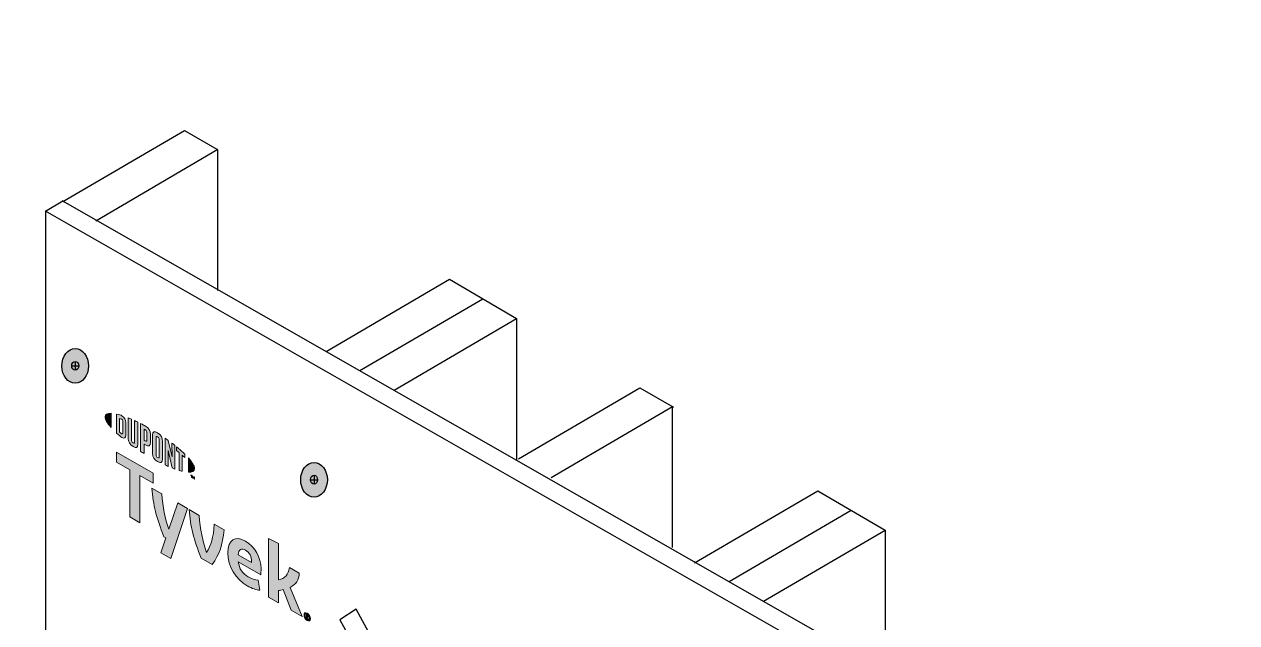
# Model space of a CAD drawing. Header units: inches. Extents: x -22 to 84, y -21 to 19.
# Drawn here: x 55.358 to 59.992, y 0.994 to 3.281 of the extents above; entities that cross this region are included whole.
import ezdxf

# ---------------------------------------------------------------- set-up
doc = ezdxf.new("R2010")
doc.units = ezdxf.units.IN
doc.header["$MEASUREMENT"] = 0
for name, color, linetype, lineweight in [('G-ANNO-TTLB', 7, 'Continuous', 0), ('TYVEK', 7, 'Continuous', 0), ('X-REF - TRACED', 7, 'Continuous', 0)]:
    doc.layers.add(name, color=color, linetype=linetype, lineweight=lineweight)

# ---------------------------------------------------------------- blocks, each defined once
blk = doc.blocks.new('Block_182')
at = {"layer": 'X-REF - TRACED', "true_color": 0x848484, "transparency": 33554687}
h = blk.add_hatch(color=252, dxfattribs=at)
h.dxf.hatch_style = 2
edge = h.paths.add_edge_path()
edge.add_spline(control_points=[(55.667, 1.7809), (55.667, 1.7708), (55.6755, 1.7565), (55.6903, 1.7399), (55.6903, 1.7399), (55.6903, 1.7947), (55.6903, 1.7947), (55.6755, 1.7952), (55.667, 1.7908), (55.667, 1.7809)], knot_values=[0, 0, 0, 0, 1, 1, 1, 2, 2, 2, 3, 3, 3, 3], degree=3, periodic=0)
h = blk.add_hatch(color=252, dxfattribs=at)
h.dxf.hatch_style = 2
edge = h.paths.add_edge_path()
edge.add_spline(control_points=[(55.7348, 1.7193), (55.7348, 1.7151), (55.7326, 1.715), (55.73, 1.7165), (55.7279, 1.7177), (55.7248, 1.7204), (55.7222, 1.7227), (55.7222, 1.7227), (55.7222, 1.775), (55.7222, 1.775), (55.7248, 1.7743), (55.7279, 1.7734), (55.73, 1.7722), (55.7326, 1.7707), (55.7348, 1.768), (55.7348, 1.7638), (55.7348, 1.7638), (55.7348, 1.7193), (55.7348, 1.7193)], knot_values=[0, 0, 0, 0, 1, 1, 1, 2, 2, 2, 3, 3, 3, 4, 4, 4, 5, 5, 5, 6, 6, 6, 6], degree=3, periodic=0)
edge = h.paths.add_edge_path()
edge.add_spline(control_points=[(55.7317, 1.7849), (55.7276, 1.7873), (55.7216, 1.7893), (55.7108, 1.7917), (55.7108, 1.7917), (55.7108, 1.7191), (55.7108, 1.7191), (55.7203, 1.7104), (55.7276, 1.7042), (55.7317, 1.7018), (55.7413, 1.6963), (55.7466, 1.6999), (55.7466, 1.7107), (55.7466, 1.7107), (55.7466, 1.7588), (55.7466, 1.7588), (55.7466, 1.7696), (55.7413, 1.7794), (55.7317, 1.7849)], knot_values=[0, 0, 0, 0, 1, 1, 1, 2, 2, 2, 3, 3, 3, 4, 4, 4, 5, 5, 5, 6, 6, 6, 6], degree=3, periodic=0)
h = blk.add_hatch(color=252, dxfattribs=at)
h.dxf.hatch_style = 2
edge = h.paths.add_edge_path()
edge.add_spline(control_points=[(55.7799, 1.6848), (55.7799, 1.6806), (55.7786, 1.6787), (55.774, 1.682), (55.7695, 1.6852), (55.7683, 1.6881), (55.7683, 1.693), (55.7683, 1.693), (55.7683, 1.772), (55.7683, 1.772), (55.7653, 1.7734), (55.7587, 1.7761), (55.7558, 1.7773), (55.7558, 1.7773), (55.7558, 1.6974), (55.7558, 1.6974), (55.7558, 1.6847), (55.7612, 1.6766), (55.774, 1.6676), (55.7857, 1.6593), (55.7929, 1.6619), (55.7929, 1.6761), (55.7929, 1.6761), (55.7929, 1.7605), (55.7929, 1.7605), (55.7904, 1.7617), (55.7824, 1.7655), (55.7799, 1.7667), (55.7799, 1.7667), (55.7799, 1.6848), (55.7799, 1.6848)], knot_values=[0, 0, 0, 0, 1, 1, 1, 2, 2, 2, 3, 3, 3, 4, 4, 4, 5, 5, 5, 6, 6, 6, 7, 7, 7, 8, 8, 8, 9, 9, 9, 10, 10, 10, 10], degree=3, periodic=0)
h = blk.add_hatch(color=252, dxfattribs=at)
h.dxf.hatch_style = 2
edge = h.paths.add_edge_path()
edge.add_spline(control_points=[(55.8273, 1.6921), (55.8273, 1.6875), (55.826, 1.686), (55.8207, 1.6891), (55.8207, 1.6891), (55.8161, 1.6917), (55.8161, 1.6917), (55.8161, 1.6917), (55.8161, 1.7336), (55.8161, 1.7336), (55.8181, 1.7326), (55.8192, 1.732), (55.8204, 1.7313), (55.8262, 1.728), (55.8273, 1.7248), (55.8273, 1.7201), (55.8273, 1.7201), (55.8273, 1.6921), (55.8273, 1.6921)], knot_values=[0, 0, 0, 0, 1, 1, 1, 2, 2, 2, 3, 3, 3, 4, 4, 4, 5, 5, 5, 6, 6, 6, 6], degree=3, periodic=0)
edge = h.paths.add_edge_path()
edge.add_spline(control_points=[(55.8212, 1.7457), (55.8189, 1.747), (55.8107, 1.7514), (55.8031, 1.7553), (55.8031, 1.7553), (55.8031, 1.649), (55.8031, 1.649), (55.8056, 1.6474), (55.8124, 1.643), (55.8161, 1.6408), (55.8161, 1.6408), (55.8161, 1.6769), (55.8161, 1.6769), (55.8161, 1.6769), (55.8212, 1.674), (55.8212, 1.674), (55.8348, 1.6662), (55.8405, 1.6699), (55.8405, 1.6834), (55.8405, 1.6834), (55.8405, 1.7147), (55.8405, 1.7147), (55.8405, 1.7279), (55.8341, 1.7382), (55.8212, 1.7457)], knot_values=[0, 0, 0, 0, 1, 1, 1, 2, 2, 2, 3, 3, 3, 4, 4, 4, 5, 5, 5, 6, 6, 6, 7, 7, 7, 8, 8, 8, 8], degree=3, periodic=0)
h = blk.add_hatch(color=252, dxfattribs=at)
h.dxf.hatch_style = 2
edge = h.paths.add_edge_path()
edge.add_spline(control_points=[(55.8739, 1.6281), (55.8739, 1.6239), (55.8727, 1.6224), (55.868, 1.625), (55.8633, 1.6275), (55.862, 1.6306), (55.862, 1.635), (55.862, 1.635), (55.862, 1.7012), (55.862, 1.7012), (55.862, 1.7056), (55.8633, 1.7073), (55.868, 1.7044), (55.8727, 1.7015), (55.8739, 1.6986), (55.8739, 1.6944), (55.8739, 1.6944), (55.8739, 1.6281), (55.8739, 1.6281)], knot_values=[0, 0, 0, 0, 1, 1, 1, 2, 2, 2, 3, 3, 3, 4, 4, 4, 5, 5, 5, 6, 6, 6, 6], degree=3, periodic=0)
edge = h.paths.add_edge_path()
edge.add_spline(control_points=[(55.868, 1.7192), (55.856, 1.7269), (55.8488, 1.7249), (55.8488, 1.7109), (55.8488, 1.7109), (55.8488, 1.6414), (55.8488, 1.6414), (55.8488, 1.6266), (55.8553, 1.6167), (55.868, 1.61), (55.8805, 1.6034), (55.887, 1.6051), (55.887, 1.6208), (55.887, 1.6208), (55.887, 1.6872), (55.887, 1.6872), (55.887, 1.7022), (55.8812, 1.7109), (55.868, 1.7192)], knot_values=[0, 0, 0, 0, 1, 1, 1, 2, 2, 2, 3, 3, 3, 4, 4, 4, 5, 5, 5, 6, 6, 6, 6], degree=3, periodic=0)
h = blk.add_hatch(color=252, dxfattribs=at)
h.dxf.hatch_style = 2
edge = h.paths.add_edge_path()
edge.add_spline(control_points=[(55.9232, 1.6282), (55.9232, 1.6282), (55.9088, 1.6906), (55.9088, 1.6906), (55.9048, 1.6934), (55.9001, 1.6968), (55.8964, 1.6993), (55.8964, 1.6993), (55.8964, 1.5973), (55.8964, 1.5973), (55.899, 1.5961), (55.9055, 1.5931), (55.9089, 1.5917), (55.9089, 1.5917), (55.9079, 1.6524), (55.9079, 1.6524), (55.9079, 1.6524), (55.9232, 1.5858), (55.9232, 1.5858), (55.9265, 1.5845), (55.9312, 1.5827), (55.9343, 1.5816), (55.9343, 1.5816), (55.9343, 1.6712), (55.9343, 1.6712), (55.9311, 1.6738), (55.9252, 1.6784), (55.9223, 1.6805), (55.9223, 1.6805), (55.9232, 1.6282), (55.9232, 1.6282)], knot_values=[0, 0, 0, 0, 1, 1, 1, 2, 2, 2, 3, 3, 3, 4, 4, 4, 5, 5, 5, 6, 6, 6, 7, 7, 7, 8, 8, 8, 9, 9, 9, 10, 10, 10, 10], degree=3, periodic=0)
h = blk.add_hatch(color=252, dxfattribs=at)
h.dxf.hatch_style = 2
edge = h.paths.add_edge_path()
edge.add_spline(control_points=[(55.9408, 1.6518), (55.944, 1.6493), (55.9472, 1.6467), (55.9503, 1.6441), (55.9503, 1.6441), (55.9503, 1.5763), (55.9503, 1.5763), (55.9531, 1.5754), (55.9584, 1.574), (55.9619, 1.5731), (55.9619, 1.5731), (55.9619, 1.6342), (55.9619, 1.6342), (55.9653, 1.6312), (55.9685, 1.6284), (55.9714, 1.6257), (55.9714, 1.6257), (55.9714, 1.6388), (55.9714, 1.6388), (55.9622, 1.6478), (55.9523, 1.6565), (55.9408, 1.666), (55.9408, 1.666), (55.9408, 1.6518), (55.9408, 1.6518)], knot_values=[0, 0, 0, 0, 1, 1, 1, 2, 2, 2, 3, 3, 3, 4, 4, 4, 5, 5, 5, 6, 6, 6, 7, 7, 7, 8, 8, 8, 8], degree=3, periodic=0)
h = blk.add_hatch(color=252, dxfattribs=at)
h.dxf.hatch_style = 2
edge = h.paths.add_edge_path()
edge.add_spline(control_points=[(56.0088, 1.5836), (56.0088, 1.5735), (56.0002, 1.569), (55.9854, 1.5695), (55.9854, 1.5695), (55.9854, 1.6243), (55.9854, 1.6243), (56.0002, 1.6077), (56.0088, 1.5935), (56.0088, 1.5836)], knot_values=[0, 0, 0, 0, 1, 1, 1, 2, 2, 2, 3, 3, 3, 3], degree=3, periodic=0)
h = blk.add_hatch(color=252, dxfattribs=at)
h.dxf.hatch_style = 2
edge = h.paths.add_edge_path()
edge.add_spline(control_points=[(56.0018, 1.5546), (56.0018, 1.5546), (56.0032, 1.5538), (56.0032, 1.5538), (56.0032, 1.5538), (56.0053, 1.5488), (56.0053, 1.5488), (56.0053, 1.5488), (56.0074, 1.5514), (56.0074, 1.5514), (56.0074, 1.5514), (56.0088, 1.5506), (56.0088, 1.5506), (56.0088, 1.5506), (56.0088, 1.5427), (56.0088, 1.5427), (56.0088, 1.5427), (56.0075, 1.5434), (56.0075, 1.5434), (56.0075, 1.5434), (56.0075, 1.5491), (56.0075, 1.5491), (56.0075, 1.5491), (56.0054, 1.5465), (56.0054, 1.5465), (56.0054, 1.5465), (56.0052, 1.5466), (56.0052, 1.5466), (56.0052, 1.5466), (56.0031, 1.5516), (56.0031, 1.5516), (56.0031, 1.5516), (56.0031, 1.546), (56.0031, 1.546), (56.0031, 1.546), (56.0018, 1.5467), (56.0018, 1.5467), (56.0018, 1.5467), (56.0018, 1.5546), (56.0018, 1.5546)], knot_values=[0, 0, 0, 0, 1, 1, 1, 2, 2, 2, 3, 3, 3, 4, 4, 4, 5, 5, 5, 6, 6, 6, 7, 7, 7, 8, 8, 8, 9, 9, 9, 10, 10, 10, 11, 11, 11, 12, 12, 12, 13, 13, 13, 13], degree=3, periodic=0)
edge = h.paths.add_edge_path()
edge.add_spline(control_points=[(55.9969, 1.5561), (55.9969, 1.5561), (55.9948, 1.5573), (55.9948, 1.5573), (55.9948, 1.5573), (55.9948, 1.5587), (55.9948, 1.5587), (55.9948, 1.5587), (56.0003, 1.5555), (56.0003, 1.5555), (56.0003, 1.5555), (56.0003, 1.5541), (56.0003, 1.5541), (56.0003, 1.5541), (55.9982, 1.5553), (55.9982, 1.5553), (55.9982, 1.5553), (55.9982, 1.5488), (55.9982, 1.5488), (55.9982, 1.5488), (55.9969, 1.5495), (55.9969, 1.5495), (55.9969, 1.5495), (55.9969, 1.5561), (55.9969, 1.5561)], knot_values=[0, 0, 0, 0, 1, 1, 1, 2, 2, 2, 3, 3, 3, 4, 4, 4, 5, 5, 5, 6, 6, 6, 7, 7, 7, 8, 8, 8, 8], degree=3, periodic=0)
at = {"layer": 'X-REF - TRACED'}
for points, knots in [([(55.667, 1.7809), (55.667, 1.7708), (55.6755, 1.7565), (55.6903, 1.7399), (55.6903, 1.7399), (55.6903, 1.7947), (55.6903, 1.7947), (55.6755, 1.7952), (55.667, 1.7908), (55.667, 1.7809)], [0, 0, 0, 0, 1, 1, 1, 2, 2, 2, 3, 3, 3, 3]), ([(55.7317, 1.7849), (55.7276, 1.7873), (55.7216, 1.7893), (55.7108, 1.7917), (55.7108, 1.7917), (55.7108, 1.7191), (55.7108, 1.7191), (55.7203, 1.7104), (55.7276, 1.7042), (55.7317, 1.7018), (55.7413, 1.6963), (55.7466, 1.6999), (55.7466, 1.7107), (55.7466, 1.7107), (55.7466, 1.7588), (55.7466, 1.7588), (55.7466, 1.7696), (55.7413, 1.7794), (55.7317, 1.7849)], [0, 0, 0, 0, 1, 1, 1, 2, 2, 2, 3, 3, 3, 4, 4, 4, 5, 5, 5, 6, 6, 6, 6]), ([(55.7348, 1.7193), (55.7348, 1.7151), (55.7326, 1.715), (55.73, 1.7165), (55.7279, 1.7177), (55.7248, 1.7204), (55.7222, 1.7227), (55.7222, 1.7227), (55.7222, 1.775), (55.7222, 1.775), (55.7248, 1.7743), (55.7279, 1.7734), (55.73, 1.7722), (55.7326, 1.7707), (55.7348, 1.768), (55.7348, 1.7638), (55.7348, 1.7638), (55.7348, 1.7193), (55.7348, 1.7193)], [0, 0, 0, 0, 1, 1, 1, 2, 2, 2, 3, 3, 3, 4, 4, 4, 5, 5, 5, 6, 6, 6, 6]), ([(55.7799, 1.6848), (55.7799, 1.6806), (55.7786, 1.6787), (55.774, 1.682), (55.7695, 1.6852), (55.7683, 1.6881), (55.7683, 1.693), (55.7683, 1.693), (55.7683, 1.772), (55.7683, 1.772), (55.7653, 1.7734), (55.7587, 1.7761), (55.7558, 1.7773), (55.7558, 1.7773), (55.7558, 1.6974), (55.7558, 1.6974), (55.7558, 1.6847), (55.7612, 1.6766), (55.774, 1.6676), (55.7857, 1.6593), (55.7929, 1.6619), (55.7929, 1.6761), (55.7929, 1.6761), (55.7929, 1.7605), (55.7929, 1.7605), (55.7904, 1.7617), (55.7824, 1.7655), (55.7799, 1.7667), (55.7799, 1.7667), (55.7799, 1.6848), (55.7799, 1.6848)], [0, 0, 0, 0, 1, 1, 1, 2, 2, 2, 3, 3, 3, 4, 4, 4, 5, 5, 5, 6, 6, 6, 7, 7, 7, 8, 8, 8, 9, 9, 9, 10, 10, 10, 10]), ([(55.8212, 1.7457), (55.8189, 1.747), (55.8107, 1.7514), (55.8031, 1.7553), (55.8031, 1.7553), (55.8031, 1.649), (55.8031, 1.649), (55.8056, 1.6474), (55.8124, 1.643), (55.8161, 1.6408), (55.8161, 1.6408), (55.8161, 1.6769), (55.8161, 1.6769), (55.8161, 1.6769), (55.8212, 1.674), (55.8212, 1.674), (55.8348, 1.6662), (55.8405, 1.6699), (55.8405, 1.6834), (55.8405, 1.6834), (55.8405, 1.7147), (55.8405, 1.7147), (55.8405, 1.7279), (55.8341, 1.7382), (55.8212, 1.7457)], [0, 0, 0, 0, 1, 1, 1, 2, 2, 2, 3, 3, 3, 4, 4, 4, 5, 5, 5, 6, 6, 6, 7, 7, 7, 8, 8, 8, 8]), ([(55.8273, 1.6921), (55.8273, 1.6875), (55.826, 1.686), (55.8207, 1.6891), (55.8207, 1.6891), (55.8161, 1.6917), (55.8161, 1.6917), (55.8161, 1.6917), (55.8161, 1.7336), (55.8161, 1.7336), (55.8181, 1.7326), (55.8192, 1.732), (55.8204, 1.7313), (55.8262, 1.728), (55.8273, 1.7248), (55.8273, 1.7201), (55.8273, 1.7201), (55.8273, 1.6921), (55.8273, 1.6921)], [0, 0, 0, 0, 1, 1, 1, 2, 2, 2, 3, 3, 3, 4, 4, 4, 5, 5, 5, 6, 6, 6, 6]), ([(55.868, 1.7192), (55.856, 1.7269), (55.8488, 1.7249), (55.8488, 1.7109), (55.8488, 1.7109), (55.8488, 1.6414), (55.8488, 1.6414), (55.8488, 1.6266), (55.8553, 1.6167), (55.868, 1.61), (55.8805, 1.6034), (55.887, 1.6051), (55.887, 1.6208), (55.887, 1.6208), (55.887, 1.6872), (55.887, 1.6872), (55.887, 1.7022), (55.8812, 1.7109), (55.868, 1.7192)], [0, 0, 0, 0, 1, 1, 1, 2, 2, 2, 3, 3, 3, 4, 4, 4, 5, 5, 5, 6, 6, 6, 6]), ([(55.8739, 1.6281), (55.8739, 1.6239), (55.8727, 1.6224), (55.868, 1.625), (55.8633, 1.6275), (55.862, 1.6306), (55.862, 1.635), (55.862, 1.635), (55.862, 1.7012), (55.862, 1.7012), (55.862, 1.7056), (55.8633, 1.7073), (55.868, 1.7044), (55.8727, 1.7015), (55.8739, 1.6986), (55.8739, 1.6944), (55.8739, 1.6944), (55.8739, 1.6281), (55.8739, 1.6281)], [0, 0, 0, 0, 1, 1, 1, 2, 2, 2, 3, 3, 3, 4, 4, 4, 5, 5, 5, 6, 6, 6, 6]), ([(55.9232, 1.6282), (55.9232, 1.6282), (55.9088, 1.6906), (55.9088, 1.6906), (55.9048, 1.6934), (55.9001, 1.6968), (55.8964, 1.6993), (55.8964, 1.6993), (55.8964, 1.5973), (55.8964, 1.5973), (55.899, 1.5961), (55.9055, 1.5931), (55.9089, 1.5917), (55.9089, 1.5917), (55.9079, 1.6524), (55.9079, 1.6524), (55.9079, 1.6524), (55.9232, 1.5858), (55.9232, 1.5858), (55.9265, 1.5845), (55.9312, 1.5827), (55.9343, 1.5816), (55.9343, 1.5816), (55.9343, 1.6712), (55.9343, 1.6712), (55.9311, 1.6738), (55.9252, 1.6784), (55.9223, 1.6805), (55.9223, 1.6805), (55.9232, 1.6282), (55.9232, 1.6282)], [0, 0, 0, 0, 1, 1, 1, 2, 2, 2, 3, 3, 3, 4, 4, 4, 5, 5, 5, 6, 6, 6, 7, 7, 7, 8, 8, 8, 9, 9, 9, 10, 10, 10, 10]), ([(55.9408, 1.6518), (55.944, 1.6493), (55.9472, 1.6467), (55.9503, 1.6441), (55.9503, 1.6441), (55.9503, 1.5763), (55.9503, 1.5763), (55.9531, 1.5754), (55.9584, 1.574), (55.9619, 1.5731), (55.9619, 1.5731), (55.9619, 1.6342), (55.9619, 1.6342), (55.9653, 1.6312), (55.9685, 1.6284), (55.9714, 1.6257), (55.9714, 1.6257), (55.9714, 1.6388), (55.9714, 1.6388), (55.9622, 1.6478), (55.9523, 1.6565), (55.9408, 1.666), (55.9408, 1.666), (55.9408, 1.6518), (55.9408, 1.6518)], [0, 0, 0, 0, 1, 1, 1, 2, 2, 2, 3, 3, 3, 4, 4, 4, 5, 5, 5, 6, 6, 6, 7, 7, 7, 8, 8, 8, 8]), ([(56.0088, 1.5836), (56.0088, 1.5735), (56.0002, 1.569), (55.9854, 1.5695), (55.9854, 1.5695), (55.9854, 1.6243), (55.9854, 1.6243), (56.0002, 1.6077), (56.0088, 1.5935), (56.0088, 1.5836)], [0, 0, 0, 0, 1, 1, 1, 2, 2, 2, 3, 3, 3, 3]), ([(55.9969, 1.5561), (55.9969, 1.5561), (55.9948, 1.5573), (55.9948, 1.5573), (55.9948, 1.5573), (55.9948, 1.5587), (55.9948, 1.5587), (55.9948, 1.5587), (56.0003, 1.5555), (56.0003, 1.5555), (56.0003, 1.5555), (56.0003, 1.5541), (56.0003, 1.5541), (56.0003, 1.5541), (55.9982, 1.5553), (55.9982, 1.5553), (55.9982, 1.5553), (55.9982, 1.5488), (55.9982, 1.5488), (55.9982, 1.5488), (55.9969, 1.5495), (55.9969, 1.5495), (55.9969, 1.5495), (55.9969, 1.5561), (55.9969, 1.5561)], [0, 0, 0, 0, 1, 1, 1, 2, 2, 2, 3, 3, 3, 4, 4, 4, 5, 5, 5, 6, 6, 6, 7, 7, 7, 8, 8, 8, 8]), ([(56.0018, 1.5546), (56.0018, 1.5546), (56.0032, 1.5538), (56.0032, 1.5538), (56.0032, 1.5538), (56.0053, 1.5488), (56.0053, 1.5488), (56.0053, 1.5488), (56.0074, 1.5514), (56.0074, 1.5514), (56.0074, 1.5514), (56.0088, 1.5506), (56.0088, 1.5506), (56.0088, 1.5506), (56.0088, 1.5427), (56.0088, 1.5427), (56.0088, 1.5427), (56.0075, 1.5434), (56.0075, 1.5434), (56.0075, 1.5434), (56.0075, 1.5491), (56.0075, 1.5491), (56.0075, 1.5491), (56.0054, 1.5465), (56.0054, 1.5465), (56.0054, 1.5465), (56.0052, 1.5466), (56.0052, 1.5466), (56.0052, 1.5466), (56.0031, 1.5516), (56.0031, 1.5516), (56.0031, 1.5516), (56.0031, 1.546), (56.0031, 1.546), (56.0031, 1.546), (56.0018, 1.5467), (56.0018, 1.5467), (56.0018, 1.5467), (56.0018, 1.5546), (56.0018, 1.5546)], [0, 0, 0, 0, 1, 1, 1, 2, 2, 2, 3, 3, 3, 4, 4, 4, 5, 5, 5, 6, 6, 6, 7, 7, 7, 8, 8, 8, 9, 9, 9, 10, 10, 10, 11, 11, 11, 12, 12, 12, 13, 13, 13, 13])]:
    blk.add_open_spline(points, degree=3, knots=knots, dxfattribs=at)
blk = doc.blocks.new('Block_186')
at = {"layer": 'X-REF - TRACED', "true_color": 0x848484, "transparency": 33554687}
h = blk.add_hatch(color=252, dxfattribs=at)
h.dxf.hatch_style = 2
h.paths.add_polyline_path([(55.8511, 1.5651), (55.7108, 1.6461), (55.7108, 1.608), (55.7615, 1.5788), (55.7615, 1.3983), (55.8004, 1.3758), (55.8004, 1.5563), (55.8511, 1.527)])
h = blk.add_hatch(color=252, dxfattribs=at)
h.dxf.hatch_style = 2
edge = h.paths.add_edge_path()
edge.add_spline(control_points=[(56.0843, 1.3715), (56.0819, 1.3195), (56.0715, 1.2892), (56.0554, 1.2632), (56.0399, 1.3075), (56.0298, 1.3495), (56.0268, 1.4046), (56.0268, 1.4046), (55.989, 1.4265), (55.989, 1.4265), (55.993, 1.3614), (56.0053, 1.314), (56.0347, 1.2405), (56.0347, 1.2405), (56.0764, 1.2164), (56.0764, 1.2164), (56.1047, 1.2566), (56.1165, 1.2901), (56.1219, 1.3498), (56.1219, 1.3498), (56.0843, 1.3715), (56.0843, 1.3715)], knot_values=[0, 0, 0, 0, 1, 1, 1, 2, 2, 2, 3, 3, 3, 4, 4, 4, 5, 5, 5, 6, 6, 6, 7, 7, 7, 7], degree=3, periodic=0)
h = blk.add_hatch(color=252, dxfattribs=at)
h.dxf.hatch_style = 2
edge = h.paths.add_edge_path()
edge.add_spline(control_points=[(56.1756, 1.2541), (56.1756, 1.2541), (56.2273, 1.2243), (56.2273, 1.2243), (56.2273, 1.2243), (56.2273, 1.228), (56.2273, 1.228), (56.2273, 1.2455), (56.2191, 1.263), (56.2042, 1.2717), (56.1884, 1.2808), (56.178, 1.274), (56.1756, 1.2541)], knot_values=[0, 0, 0, 0, 1, 1, 1, 2, 2, 2, 3, 3, 3, 4, 4, 4, 4], degree=3, periodic=0)
edge = h.paths.add_edge_path()
edge.add_spline(control_points=[(56.2581, 1.1184), (56.2461, 1.1191), (56.2284, 1.1249), (56.2104, 1.1353), (56.1666, 1.1606), (56.1366, 1.2098), (56.1366, 1.2616), (56.1366, 1.3113), (56.1641, 1.3291), (56.2042, 1.306), (56.2398, 1.2854), (56.2633, 1.2428), (56.2633, 1.201), (56.2633, 1.1916), (56.2627, 1.1838), (56.2622, 1.1779), (56.2622, 1.1779), (56.1761, 1.2276), (56.1761, 1.2276), (56.1796, 1.2006), (56.1924, 1.1819), (56.2142, 1.1693), (56.2276, 1.1616), (56.2404, 1.1577), (56.2521, 1.1565), (56.2521, 1.1565), (56.2581, 1.1184), (56.2581, 1.1184)], knot_values=[0, 0, 0, 0, 1, 1, 1, 2, 2, 2, 3, 3, 3, 4, 4, 4, 5, 5, 5, 6, 6, 6, 7, 7, 7, 8, 8, 8, 9, 9, 9, 9], degree=3, periodic=0)
h = blk.add_hatch(color=252, dxfattribs=at)
h.dxf.hatch_style = 2
edge = h.paths.add_edge_path()
edge.add_spline(control_points=[(56.3747, 1.1295), (56.3747, 1.1295), (56.4199, 1.0181), (56.4199, 1.0181), (56.4199, 1.0181), (56.379, 1.0417), (56.379, 1.0417), (56.379, 1.0417), (56.3477, 1.1207), (56.3477, 1.1207), (56.342, 1.1193), (56.336, 1.1181), (56.3295, 1.1172), (56.3295, 1.1172), (56.3295, 1.0703), (56.3295, 1.0703), (56.3295, 1.0703), (56.2919, 1.092), (56.2919, 1.092), (56.2919, 1.092), (56.2919, 1.3159), (56.2919, 1.3159), (56.2919, 1.3159), (56.3295, 1.2964), (56.3295, 1.2964), (56.3295, 1.2964), (56.3295, 1.1587), (56.3295, 1.1587), (56.3551, 1.163), (56.3676, 1.1776), (56.372, 1.2054), (56.372, 1.2054), (56.4093, 1.1838), (56.4093, 1.1838), (56.4085, 1.1574), (56.3965, 1.1403), (56.3747, 1.1295)], knot_values=[0, 0, 0, 0, 1, 1, 1, 2, 2, 2, 3, 3, 3, 4, 4, 4, 5, 5, 5, 6, 6, 6, 7, 7, 7, 8, 8, 8, 9, 9, 9, 10, 10, 10, 11, 11, 11, 12, 12, 12, 12], degree=3, periodic=0)
at = {"layer": 'X-REF - TRACED'}
blk.add_lwpolyline([(55.8511, 1.5651), (55.7108, 1.6461), (55.7108, 1.608), (55.7615, 1.5788), (55.7615, 1.3983), (55.8004, 1.3758), (55.8004, 1.5563), (55.8511, 1.527)], close=True, dxfattribs=at)
for points, knots in [([(56.0843, 1.3715), (56.0819, 1.3195), (56.0715, 1.2892), (56.0554, 1.2632), (56.0399, 1.3075), (56.0298, 1.3495), (56.0268, 1.4046), (56.0268, 1.4046), (55.989, 1.4265), (55.989, 1.4265), (55.993, 1.3614), (56.0053, 1.314), (56.0347, 1.2405), (56.0347, 1.2405), (56.0764, 1.2164), (56.0764, 1.2164), (56.1047, 1.2566), (56.1165, 1.2901), (56.1219, 1.3498), (56.1219, 1.3498), (56.0843, 1.3715), (56.0843, 1.3715)], [0, 0, 0, 0, 1, 1, 1, 2, 2, 2, 3, 3, 3, 4, 4, 4, 5, 5, 5, 6, 6, 6, 7, 7, 7, 7]), ([(56.2581, 1.1184), (56.2461, 1.1191), (56.2284, 1.1249), (56.2104, 1.1353), (56.1666, 1.1606), (56.1366, 1.2098), (56.1366, 1.2616), (56.1366, 1.3113), (56.1641, 1.3291), (56.2042, 1.306), (56.2398, 1.2854), (56.2633, 1.2428), (56.2633, 1.201), (56.2633, 1.1916), (56.2627, 1.1838), (56.2622, 1.1779), (56.2622, 1.1779), (56.1761, 1.2276), (56.1761, 1.2276), (56.1796, 1.2006), (56.1924, 1.1819), (56.2142, 1.1693), (56.2276, 1.1616), (56.2404, 1.1577), (56.2521, 1.1565), (56.2521, 1.1565), (56.2581, 1.1184), (56.2581, 1.1184)], [0, 0, 0, 0, 1, 1, 1, 2, 2, 2, 3, 3, 3, 4, 4, 4, 5, 5, 5, 6, 6, 6, 7, 7, 7, 8, 8, 8, 9, 9, 9, 9]), ([(56.3747, 1.1295), (56.3747, 1.1295), (56.4199, 1.0181), (56.4199, 1.0181), (56.4199, 1.0181), (56.379, 1.0417), (56.379, 1.0417), (56.379, 1.0417), (56.3477, 1.1207), (56.3477, 1.1207), (56.342, 1.1193), (56.336, 1.1181), (56.3295, 1.1172), (56.3295, 1.1172), (56.3295, 1.0703), (56.3295, 1.0703), (56.3295, 1.0703), (56.2919, 1.092), (56.2919, 1.092), (56.2919, 1.092), (56.2919, 1.3159), (56.2919, 1.3159), (56.2919, 1.3159), (56.3295, 1.2964), (56.3295, 1.2964), (56.3295, 1.2964), (56.3295, 1.1587), (56.3295, 1.1587), (56.3551, 1.163), (56.3676, 1.1776), (56.372, 1.2054), (56.372, 1.2054), (56.4093, 1.1838), (56.4093, 1.1838), (56.4085, 1.1574), (56.3965, 1.1403), (56.3747, 1.1295)], [0, 0, 0, 0, 1, 1, 1, 2, 2, 2, 3, 3, 3, 4, 4, 4, 5, 5, 5, 6, 6, 6, 7, 7, 7, 8, 8, 8, 9, 9, 9, 10, 10, 10, 11, 11, 11, 12, 12, 12, 12]), ([(56.1756, 1.2541), (56.1756, 1.2541), (56.2273, 1.2243), (56.2273, 1.2243), (56.2273, 1.2243), (56.2273, 1.228), (56.2273, 1.228), (56.2273, 1.2455), (56.2191, 1.263), (56.2042, 1.2717), (56.1884, 1.2808), (56.178, 1.274), (56.1756, 1.2541)], [0, 0, 0, 0, 1, 1, 1, 2, 2, 2, 3, 3, 3, 4, 4, 4, 4])]:
    blk.add_open_spline(points, degree=3, knots=knots, dxfattribs=at)
blk = doc.blocks.new('Block_185')
at = {"layer": 'X-REF - TRACED', "true_color": 0x848484, "transparency": 33554687}
h = blk.add_hatch(color=252, dxfattribs=at)
h.dxf.hatch_style = 2
edge = h.paths.add_edge_path()
edge.add_spline(control_points=[(55.9447, 1.4521), (55.9447, 1.4521), (55.911, 1.3514), (55.911, 1.3514), (55.8966, 1.3935), (55.8873, 1.4342), (55.8844, 1.4869), (55.8844, 1.4869), (55.8465, 1.5087), (55.8465, 1.5087), (55.8506, 1.4436), (55.8629, 1.3962), (55.8923, 1.3227), (55.8923, 1.3227), (55.8999, 1.3184), (55.8999, 1.3184), (55.8999, 1.3184), (55.8806, 1.2608), (55.8806, 1.2608), (55.8806, 1.2608), (55.9182, 1.2391), (55.9182, 1.2391), (55.9182, 1.2391), (55.9823, 1.4304), (55.9823, 1.4304), (55.9823, 1.4304), (55.9447, 1.4521), (55.9447, 1.4521)], knot_values=[0, 0, 0, 0, 1, 1, 1, 2, 2, 2, 3, 3, 3, 4, 4, 4, 5, 5, 5, 6, 6, 6, 7, 7, 7, 8, 8, 8, 9, 9, 9, 9], degree=3, periodic=0)
at = {"layer": 'X-REF - TRACED'}
blk.add_open_spline([(55.9447, 1.4521), (55.9447, 1.4521), (55.911, 1.3514), (55.911, 1.3514), (55.8966, 1.3935), (55.8873, 1.4342), (55.8844, 1.4869), (55.8844, 1.4869), (55.8465, 1.5087), (55.8465, 1.5087), (55.8506, 1.4436), (55.8629, 1.3962), (55.8923, 1.3227), (55.8923, 1.3227), (55.8999, 1.3184), (55.8999, 1.3184), (55.8999, 1.3184), (55.8806, 1.2608), (55.8806, 1.2608), (55.8806, 1.2608), (55.9182, 1.2391), (55.9182, 1.2391), (55.9182, 1.2391), (55.9823, 1.4304), (55.9823, 1.4304), (55.9823, 1.4304), (55.9447, 1.4521), (55.9447, 1.4521)], degree=3, knots=[0, 0, 0, 0, 1, 1, 1, 2, 2, 2, 3, 3, 3, 4, 4, 4, 5, 5, 5, 6, 6, 6, 7, 7, 7, 8, 8, 8, 9, 9, 9, 9], dxfattribs=at)
blk.add_blockref('Block_186', (0, 0), dxfattribs=at)
blk = doc.blocks.new('Block_187')
at = {"layer": 'X-REF - TRACED', "true_color": 0x848484, "transparency": 33554687}
h = blk.add_hatch(color=252, dxfattribs=at)
h.dxf.hatch_style = 2
edge = h.paths.add_edge_path()
edge.add_spline(control_points=[(56.4379, 1.0224), (56.4379, 1.0224), (56.4379, 1.0183), (56.4379, 1.0183), (56.4379, 1.0183), (56.4395, 1.0174), (56.4395, 1.0174), (56.441, 1.0166), (56.4418, 1.0166), (56.4418, 1.0181), (56.4418, 1.0197), (56.441, 1.0207), (56.4395, 1.0215), (56.4395, 1.0215), (56.4379, 1.0224), (56.4379, 1.0224)], knot_values=[0, 0, 0, 0, 1, 1, 1, 2, 2, 2, 3, 3, 3, 4, 4, 4, 5, 5, 5, 5], degree=3, periodic=0)
edge = h.paths.add_edge_path()
edge.add_spline(control_points=[(56.4353, 1.0266), (56.4353, 1.0266), (56.4395, 1.0241), (56.4395, 1.0241), (56.4428, 1.0222), (56.4444, 1.0195), (56.4444, 1.0166), (56.4444, 1.0147), (56.4436, 1.0137), (56.442, 1.0139), (56.4428, 1.0117), (56.4439, 1.0093), (56.4452, 1.0067), (56.4452, 1.0067), (56.4421, 1.0085), (56.4421, 1.0085), (56.4409, 1.0109), (56.4401, 1.0129), (56.4394, 1.015), (56.4394, 1.015), (56.4379, 1.0158), (56.4379, 1.0158), (56.4379, 1.0158), (56.4379, 1.0109), (56.4379, 1.0109), (56.4379, 1.0109), (56.4353, 1.0124), (56.4353, 1.0124), (56.4353, 1.0124), (56.4353, 1.0266), (56.4353, 1.0266)], knot_values=[0, 0, 0, 0, 1, 1, 1, 2, 2, 2, 3, 3, 3, 4, 4, 4, 5, 5, 5, 6, 6, 6, 7, 7, 7, 8, 8, 8, 9, 9, 9, 10, 10, 10, 10], degree=3, periodic=0)
edge = h.paths.add_edge_path()
edge.add_spline(control_points=[(56.4397, 1.0277), (56.4337, 1.0311), (56.4303, 1.0291), (56.4303, 1.0221), (56.4303, 1.015), (56.4337, 1.0092), (56.4397, 1.0058), (56.4455, 1.0024), (56.449, 1.0042), (56.449, 1.0113), (56.449, 1.0184), (56.4455, 1.0243), (56.4397, 1.0277)], knot_values=[0, 0, 0, 0, 1, 1, 1, 2, 2, 2, 3, 3, 3, 4, 4, 4, 4], degree=3, periodic=0)
edge = h.paths.add_edge_path()
edge.add_spline(control_points=[(56.4397, 1.0305), (56.447, 1.0263), (56.4518, 1.0181), (56.4518, 1.0097), (56.4518, 1.0013), (56.4469, 0.9988), (56.4397, 1.003), (56.4323, 1.0073), (56.4275, 1.0153), (56.4275, 1.0237), (56.4275, 1.0321), (56.4323, 1.0347), (56.4397, 1.0305)], knot_values=[0, 0, 0, 0, 1, 1, 1, 2, 2, 2, 3, 3, 3, 4, 4, 4, 4], degree=3, periodic=0)
at = {"layer": 'X-REF - TRACED'}
for points, knots in [([(56.4397, 1.0305), (56.447, 1.0263), (56.4518, 1.0181), (56.4518, 1.0097), (56.4518, 1.0013), (56.4469, 0.9988), (56.4397, 1.003), (56.4323, 1.0073), (56.4275, 1.0153), (56.4275, 1.0237), (56.4275, 1.0321), (56.4323, 1.0347), (56.4397, 1.0305)], [0, 0, 0, 0, 1, 1, 1, 2, 2, 2, 3, 3, 3, 4, 4, 4, 4]), ([(56.4397, 1.0277), (56.4337, 1.0311), (56.4303, 1.0291), (56.4303, 1.0221), (56.4303, 1.015), (56.4337, 1.0092), (56.4397, 1.0058), (56.4455, 1.0024), (56.449, 1.0042), (56.449, 1.0113), (56.449, 1.0184), (56.4455, 1.0243), (56.4397, 1.0277)], [0, 0, 0, 0, 1, 1, 1, 2, 2, 2, 3, 3, 3, 4, 4, 4, 4]), ([(56.4353, 1.0266), (56.4353, 1.0266), (56.4395, 1.0241), (56.4395, 1.0241), (56.4428, 1.0222), (56.4444, 1.0195), (56.4444, 1.0166), (56.4444, 1.0147), (56.4436, 1.0137), (56.442, 1.0139), (56.4428, 1.0117), (56.4439, 1.0093), (56.4452, 1.0067), (56.4452, 1.0067), (56.4421, 1.0085), (56.4421, 1.0085), (56.4409, 1.0109), (56.4401, 1.0129), (56.4394, 1.015), (56.4394, 1.015), (56.4379, 1.0158), (56.4379, 1.0158), (56.4379, 1.0158), (56.4379, 1.0109), (56.4379, 1.0109), (56.4379, 1.0109), (56.4353, 1.0124), (56.4353, 1.0124), (56.4353, 1.0124), (56.4353, 1.0266), (56.4353, 1.0266)], [0, 0, 0, 0, 1, 1, 1, 2, 2, 2, 3, 3, 3, 4, 4, 4, 5, 5, 5, 6, 6, 6, 7, 7, 7, 8, 8, 8, 9, 9, 9, 10, 10, 10, 10]), ([(56.4379, 1.0224), (56.4379, 1.0224), (56.4379, 1.0183), (56.4379, 1.0183), (56.4379, 1.0183), (56.4395, 1.0174), (56.4395, 1.0174), (56.441, 1.0166), (56.4418, 1.0166), (56.4418, 1.0181), (56.4418, 1.0197), (56.441, 1.0207), (56.4395, 1.0215), (56.4395, 1.0215), (56.4379, 1.0224), (56.4379, 1.0224)], [0, 0, 0, 0, 1, 1, 1, 2, 2, 2, 3, 3, 3, 4, 4, 4, 5, 5, 5, 5])]:
    blk.add_open_spline(points, degree=3, knots=knots, dxfattribs=at)
blk = doc.blocks.new('Block_184')
at = {"layer": 'X-REF - TRACED'}
for name in ['Block_185', 'Block_187']:
    blk.add_blockref(name, (0, 0), dxfattribs=at)
blk = doc.blocks.new('Block_183')
at = {"layer": 'X-REF - TRACED'}
blk.add_blockref('Block_184', (0, 0), dxfattribs=at)
blk = doc.blocks.new('Block_181')
at = {"layer": 'X-REF - TRACED'}
for name in ['Block_182', 'Block_183']:
    blk.add_blockref(name, (0, 0), dxfattribs=at)

msp = doc.modelspace()

# ---------------------------------------------------------------- hatches: boundary and pattern name
at = {"layer": 'G-ANNO-TTLB', "true_color": 0xff00ff, "transparency": 33554687}
h = msp.add_hatch(color=6, dxfattribs=at)
edge = h.paths.add_edge_path()
edge.add_spline(control_points=[(71.2893, -15.0744), (71.2893, -15.0744), (30.6016, -15.0744), (30.6016, -15.0744), (30.6016, -15.0744), (30.6016, 19.0506), (30.6016, 19.0506), (30.6016, 19.0506), (71.2893, 19.0506), (71.2893, 19.0506), (71.2893, 19.0506), (71.2893, -15.0744), (71.2893, -15.0744)], knot_values=[0, 0, 0, 0, 1, 1, 1, 2, 2, 2, 3, 3, 3, 4, 4, 4, 4], degree=3, periodic=0)
edge = h.paths.add_edge_path()
edge.add_spline(control_points=[(30.7266, 18.9256), (30.7266, 18.9256), (30.7266, -14.9494), (30.7266, -14.9494), (30.7266, -14.9494), (71.1643, -14.9494), (71.1643, -14.9494), (71.1643, -14.9494), (71.1643, 18.9256), (71.1643, 18.9256), (71.1643, 18.9256), (30.7266, 18.9256), (30.7266, 18.9256)], knot_values=[0, 0, 0, 0, 1, 1, 1, 2, 2, 2, 3, 3, 3, 4, 4, 4, 4], degree=3, periodic=0)
edge.add_line((30.7266, 18.9256), (30.7266, 18.9256))
at = {"layer": 'TYVEK', "true_color": 0x003b71, "transparency": 33554687}
h = msp.add_hatch(color=156, dxfattribs=at)
h.dxf.hatch_style = 2
edge = h.paths.add_edge_path()
edge.add_ellipse((55.5531, 1.9754), major_axis=(0, 0.0664), ratio=0.766948, start_angle=0, end_angle=360)
h = msp.add_hatch(color=156, dxfattribs=at)
h.dxf.hatch_style = 2
edge = h.paths.add_edge_path()
edge.add_ellipse((56.4658, 1.5403), major_axis=(0, 0.0664), ratio=0.766948, start_angle=0, end_angle=360)

# ---------------------------------------------------------------- linework, layer by layer
at = {"layer": 'G-ANNO-TTLB'}
for points in [[(71.2893, -15.0744), (71.2893, -15.0744), (30.6016, -15.0744), (30.6016, -15.0744), (30.6016, -15.0744), (30.6016, 19.0506), (30.6016, 19.0506), (30.6016, 19.0506), (71.2893, 19.0506), (71.2893, 19.0506), (71.2893, 19.0506), (71.2893, -15.0744), (71.2893, -15.0744)], [(30.7266, 18.9256), (30.7266, 18.9256), (30.7266, -14.9494), (30.7266, -14.9494), (30.7266, -14.9494), (71.1643, -14.9494), (71.1643, -14.9494), (71.1643, -14.9494), (71.1643, 18.9256), (71.1643, 18.9256), (71.1643, 18.9256), (30.7266, 18.9256), (30.7266, 18.9256)]]:
    msp.add_open_spline(points, degree=3, knots=[0, 0, 0, 0, 1, 1, 1, 2, 2, 2, 3, 3, 3, 4, 4, 4, 4], dxfattribs=at)
at = {"layer": 'TYVEK', "color": 165, "lineweight": 25, "true_color": 0x4c5f99}
for p, q in [((55.5063, 2.6032), (55.9703, 2.875)), ((55.9703, 2.875), (56.0949, 2.803)), ((55.6313, 2.5295), (56.0985, 2.803)), ((56.0982, 2.2632), (56.0982, 2.8013)), ((55.5063, 2.6042), (55.5028, 2.6063)), ((56.5119, 2.031), (56.9832, 2.3069)), ((56.9832, 2.3069), (57.2396, 2.1563)), ((56.6409, 1.9573), (57.1103, 2.2322)), ((56.7721, 1.8825), (57.2396, 2.1563)), ((57.2396, 2.1561), (57.2396, 1.6155)), ((57.2471, 1.6199), (57.7111, 1.8917)), ((57.7111, 1.8917), (57.839, 1.8183)), ((57.3714, 1.5486), (57.8354, 1.8203)), ((57.8357, 1.2812), (57.8354, 1.8203)), ((57.9201, 1.2229), (58.3914, 1.4988)), ((58.3914, 1.4988), (58.6478, 1.3481)), ((58.0526, 1.1513), (58.5185, 1.4241)), ((58.1837, 1.0764), (58.6478, 1.3481)), ((58.6478, 1.3479), (58.6478, 0.8074))]:
    msp.add_line(p, q, dxfattribs=at)
at = {"layer": 'TYVEK', "color": 33, "lineweight": 25, "true_color": 0xcc9966}
for p, q in [((55.5063, 2.6042), (55.4395, 2.5656)), ((59.2395, 0.4735), (55.5063, 2.6052))]:
    msp.add_line(p, q, dxfattribs=at)
at = {"layer": 'TYVEK', "color": 18, "lineweight": 25, "true_color": 0x000000}
for p, q in [((55.4395, 2.5666), (55.4395, -3.2978)), ((59.1727, 0.4349), (55.4395, 2.5666))]:
    msp.add_line(p, q, dxfattribs=at)
at = {"layer": 'TYVEK', "color": 252, "lineweight": 25, "true_color": 0x848484}
for p, q in [((55.5531, 1.9929), (55.5531, 1.9587)), ((55.5396, 1.9758), (55.5666, 1.9758)), ((56.4523, 1.5407), (56.4793, 1.5407)), ((56.4658, 1.5579), (56.4658, 1.5236))]:
    msp.add_line(p, q, dxfattribs=at)
at = {"layer": 'TYVEK', "color": 2, "lineweight": 25, "true_color": 0xf5eb12}
msp.add_lwpolyline([(56.7387, 0.8403), (56.6264, 1.0459), (56.5646, 1.0054), (56.6769, 0.8021)], close=True, dxfattribs=at)
at = {"layer": 'TYVEK', "color": 18, "lineweight": 25, "true_color": 0x000000}
for centre in [(55.5531, 1.9754), (56.4658, 1.5403)]:
    msp.add_ellipse(centre, major_axis=(0, 0.0664), ratio=0.766948, dxfattribs=at)
at = {"layer": 'TYVEK', "color": 252, "lineweight": 25, "true_color": 0x848484}
for centre in [(55.5531, 1.9758), (56.4658, 1.5407)]:
    msp.add_ellipse(centre, major_axis=(0, 0.0171), ratio=0.788846, dxfattribs=at)

# ---------------------------------------------------------------- block references
at = {"layer": 'X-REF - TRACED'}
msp.add_blockref('Block_181', (0, 0), dxfattribs=at)

doc.saveas('drawing.dxf')
